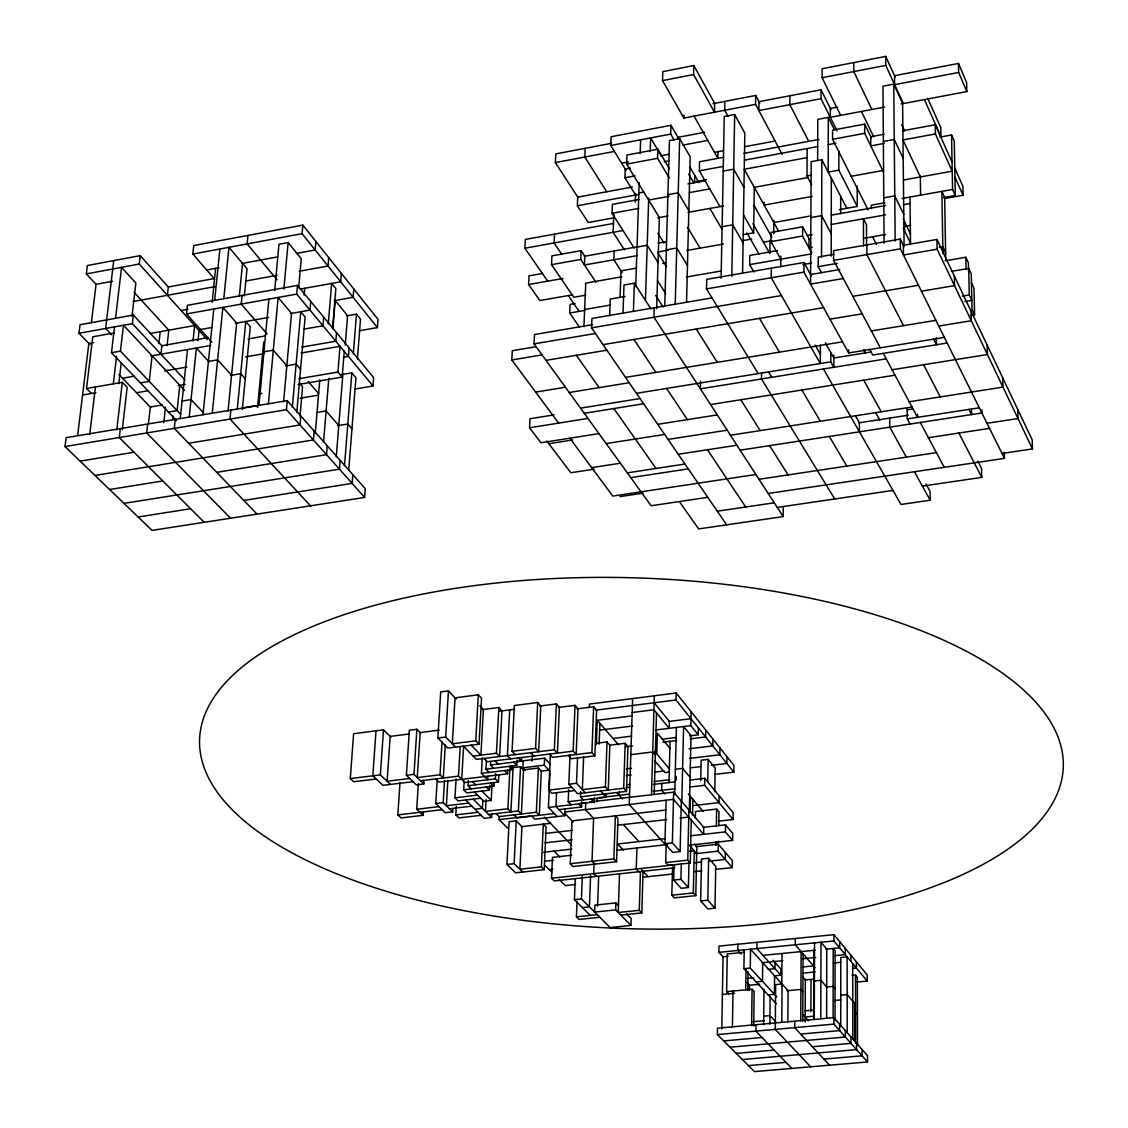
<?xml version="1.0" encoding="UTF-8"?>
<svg xmlns="http://www.w3.org/2000/svg" width="1128" height="1128" viewBox="0 0 1128 1128"><rect width="100%" height="100%" fill="white"/><g stroke="black" fill="none" stroke-linecap="round" stroke-linejoin="round"><path stroke-width="1.5" d="M868.01 209.752L832.563 139.308L832.563 130.129L864.668 124.122L871.436 138.124M880.348 347.791L833.606 260.371L833.62 250.684L900.285 239.094L904.05 246.708M833.127 1017.78L833.197 948.465L835.101 950.735L835.044 1019.938M833.874 355.137L833.86 367.305L830.772 361.848L830.786 353.134M867.545 1061.956L833.846 1024.125L833.86 1017.653L717.493 1028.186L717.38 1034.573L754.463 1071.6L867.545 1061.956L867.531 1055.667L833.86 1017.653M856.97 982.037L867.235 981.064L833.93 940.963L833.93 934.661L718.973 946.096L718.86 952.342L723.386 957.193M839.345 209.639L857.266 206.452L838.837 170.145L838.837 151.237M839.627 1024.168L839.627 1030.611L800.668 1034.08M839.641 941.556L839.641 947.844L825.64 949.212M820.775 1018.838L821.001 942.247L826.768 949.099L826.627 1018.372M817.631 160.359L817.786 119.371L828.304 117.382L828.192 172.076L838.837 170.145M831.223 256.112L831.336 178.21M810.905 1011.816L811.032 980.246M813.669 1019.543L813.937 950.354M814.261 1019.43L814.543 942.881M821.565 272.807L818.209 266.645L818.251 257.043L833.789 254.35M821.029 98.7L821.057 89.789L758.989 101.689L758.862 110.558L821.029 98.7L837.131 130.989M820.394 344.957L820.338 363.54L771.228 277.756L771.34 268.14M821.536 257.099L821.833 159.711L811.159 161.671L810.567 284.115L843.307 278.517M840.67 115.366L822.086 77.705L822.115 68.737L885.691 56.4L895.195 77.113M811.695 252.813L802.586 236.076L802.642 226.813L771.073 232.396L770.96 241.646L781.154 259.792M944.376 337.385L848.665 352.951L803.926 272.13L803.982 262.486L706.734 279.335L706.523 288.895L758.213 373.594M800.739 1020.713L801.148 951.609M811.723 184.978L806.985 175.954L807.14 148.529M802.727 1021.122L803.094 953.865M805.124 1022.095L805.336 979.076M809.058 238.657L809.002 247.878L812.442 247.286M787.852 1021.869L788.091 990.624L782.099 983.997L775.669 984.603L775.246 1029.385L810.665 1066.806M794.732 1021.192L794.69 1027.636L829.545 1065.199M795.296 938.496L795.254 944.785L815.022 967.669M774.598 975.819L774.414 994.332L768.168 994.924M775.006 962.48L774.95 968.67L768.126 969.319M679.366 501.565L698.641 528.919L783.17 516.596L783.241 507.896M774.034 975.875L780.83 975.212L780.886 969.065L773.032 960.266M781.746 986.083L782.028 953.484M781.774 1022.363L782.099 983.997M789.91 95.753L789.84 104.65L808.748 141.324M763.614 1024.717L764.009 989.27M773.695 233.722L773.85 220.327M769.86 1024.153L770.142 997.11M780.745 266.871L780.858 256.127M751.615 1025.69L752.094 989.242L726.629 991.639L727.264 953.964L744.508 952.272M761.569 372.804L761.485 378.966L834.734 498.985M753.701 1026.099L754.139 991.441L752.094 989.242M764.178 202.095L764.135 205.084L812.245 196.413M755.957 1024.703L755.873 1031.119L791.856 1068.413M756.973 942.317L756.888 948.577L780.83 975.212M769.902 251.925L770.029 240.25M762.697 962.663L762.486 981.346L756.169 981.952M743.253 234.652L753.631 232.805L754.294 186.783M782.183 154.395L755.563 104.354L755.69 95.457L712.995 103.677M776.388 1003.807L743.916 968.684L744.184 949.832M745.707 989.834L746.003 969.248M747.793 990.328L748.047 971.476M749.457 990.483L749.528 985.223L759.637 984.265M776.755 996.87L750.275 968.064L750.529 949.212L781.577 983.545M689.363 845.196L732.58 840.402L732.706 833.38L725.53 824.836L702.956 827.388M715.349 869.406L732.269 867.587L732.382 860.678L718.254 844.195L696.032 846.649M718.466 821.156L733.045 819.506L733.158 812.696L704.774 778.334L689.885 780.097M714.687 774.372L733.82 772.116L733.919 765.39L676.151 693.001L589.479 704.083L589.352 707.552M742.591 272.736L744.832 133.118L734.666 114.492L724.261 116.466L721.102 278.249M732.41 1027.425L732.989 991.047M737.923 944.206L737.839 950.467L741.181 954.119M753.955 271.989L749.669 264.615L749.81 255.45L777.46 250.613M731.79 276.402L734.666 114.492M721.793 1028.976L723.048 956.826L728.209 956.318M732.58 840.402L725.403 831.9L725.53 824.836M725.36 852.486L725.248 859.423L709.921 861.101M727.01 756.733L726.897 763.487L711.162 765.362M714.983 908.195L707.806 900.243L708.624 858.239L701.517 859.028L700.643 900.99L707.862 908.928L714.983 908.195L715.758 866.417L708.624 858.239M724.895 101.393L724.712 110.262L728.053 116.325M712.938 739.094L712.811 745.904L689.053 748.795M714.757 791.757L715.208 768.041L708.158 759.37L701.137 760.216L700.714 780.632M715.97 845.337L716.04 841.883M716.336 826.359L716.647 809.1L695.468 811.525L695.327 818.42M732.269 867.587L718.127 851.175L718.254 844.195M719.142 795.733L719.015 802.614L692.846 805.632M720.016 747.963L719.89 754.745L689.532 758.411M718.409 844.646L718.466 841.206M718.762 825.696L719.001 811.92L716.647 809.1M733.045 819.506L704.633 785.285L704.774 778.334M705.761 730.112L705.62 736.951L690.28 738.84M717.887 158.258L718.028 151.279M707.721 781.492L708.158 759.37M666.197 843.645L665.703 862.553L668.269 865.387L690.28 862.976L687.756 860.142L688.912 809.946M689.617 735.837L698.204 734.779L690.829 725.628L691.154 711.782M689.279 812.47L691.027 735.667L683.61 726.531L681.791 802.304M674.065 864.781L673.684 880.094L681.199 888.286L688.404 887.524L688.982 862.13M690.11 812.132L690.463 796.495M700.53 381.165L700.361 388.822L886.255 358.845M690.28 862.976L691.252 819.985M692.55 814.98L692.902 799.357M672.528 867.15L671.823 895.223L674.304 897.902L695.779 895.632L693.325 892.939L694.256 850.766L689.321 851.316M698.204 734.779L698.359 727.884M695.779 895.632L696.836 846.564L694.566 843.97M694.594 182.44L694.763 175.475M666.07 800.217L664.928 843.716L672.711 852.387L680.114 851.57L681.326 801.12M688.404 887.524L680.931 879.304L681.298 863.992M720.002 206.593L699.332 170.836L699.543 161.769L723.711 157.271M755.563 104.354L683.906 118.073L683.991 115.127M668.989 782.564L670.06 741.322M680.114 851.57L672.373 842.884L673.656 792.152L589.211 802.036M733.82 772.116L675.982 699.98L676.151 693.001M686.543 302.163L690.195 156.834L679.676 138.645L669.468 140.577L664.73 305.984M674.713 794.676L676.405 727.419M676.165 779.998L676.25 776.558M693.819 65.551L714.673 103.353L714.475 112.222L693.593 74.519L693.819 65.551L662.813 71.656L662.531 80.61L683.906 118.073M656.792 753.913L657.37 733.144L670.215 748.555M661.868 783.41L661.685 790.333L664.885 794.027M675.221 304.193L679.676 138.645M620.795 915.104L641.818 912.919L643.045 871.338M651.505 794.746L654.325 695.793M674.177 140.069L670.709 134.091L670.948 125.307L611.094 136.728L610.756 145.484L626.111 170.469M654.212 794.323L656.51 712.868M582.33 876.202L581.456 898.889L610.163 927.54L630.933 925.411L631.158 918.502L626.463 913.708M669.228 177.9L657.568 158.301L657.85 149.206L626.956 155.029L626.632 164.096L659.372 217.577M636.897 847.974L636.248 868.997L638.815 871.732M654.254 307.775L653.972 317.222L783.17 516.596M656.637 308.734L659.372 217.351M641.818 912.919L639.294 910.296L640.436 872.127M619.498 874.397L618.243 912.496L639.294 910.296M580.694 791.659L580.497 796.805L626.505 791.391L623.699 788.232L625.166 743.31L610.417 745.115M626.505 791.391L627.958 746.539L625.166 743.31M632.611 698.57L629.241 804.504L666.126 845.605M645.456 300.415L648.713 198.091M650.193 151.631L650.63 137.898L661.219 155.777M635.346 202.053L635.642 193.339M616.565 861.721L613.872 858.887L615.338 815.854L618.003 818.759L616.565 861.721L573.01 866.501L570.246 863.695L571.981 820.846L665.929 810.031M633.386 311.342L634.345 283.213L623.995 285.017L622.994 313.119M635.713 286.681L639.195 182.68M640.168 153.521L640.634 139.802M619.145 795.325L619.258 791.87M615.662 909.887L615.902 902.908L594.921 905.121L594.668 912.073L615.662 909.887L630.933 925.411M597.586 906.038L598.658 876.667M620.048 297.355L621.006 270.861L636.615 268.111M635.586 195.017L624.926 177.759L625.236 169.045L630.326 168.1M607.019 741.956L609.853 745.185L608.274 790.051L605.426 786.893L607.019 741.956L595.556 743.366M568.681 789.713L568.188 801.698L606.286 797.228L606.413 793.788M634.162 248.061L612.067 213.262L612.405 204.351L639.125 199.459M568.3 755.464L571.304 758.763L594.879 755.887L591.918 752.573L593.652 706.734L576.901 708.877M609.614 315.755L610.248 299.061L625.124 296.481M613.801 214.108L613.124 232.312L624.334 249.81M594.879 755.887L596.585 710.132L593.652 706.734M590.593 875.568L589.422 906.841L582.415 907.575M614.14 250.98L613.815 259.792L622.148 272.638M549.928 773.329L548.419 807.436L593.864 802.121L593.991 798.695M594.188 802.798L594.371 797.722M596.345 744.593L597.248 720.284L631.595 715.942M594.089 863.16L593.695 873.636L596.345 876.343M597.022 801.839L597.149 798.328M599.137 744.142L599.899 723.344M590.311 915.414L574.42 899.636L575.252 878.712M599.885 917.275L579.059 919.447L576.422 916.867L577.028 901.342M558.882 809.622L581.54 806.985L581.738 801.853M583.627 756.86L582.344 789.628L605.426 786.893M585.7 802.445L585.432 809.594L593.61 818.35L592.017 861.298L594.738 864.118M623.699 788.232L577.592 793.675L568.822 784.214L570.035 754.815M575.026 705.324L578.001 708.736L576.154 754.505L573.165 751.178L575.026 705.324L558.289 707.467M726.644 524.844L591.565 327.839L591.946 318.434L712.318 297.848M585.249 792.772L576.521 783.297L577.55 757.339M556.555 792.899L555.963 806.562L564.691 815.713L534.771 819.168L531.824 816.15M585.178 148.318L584.812 157.032L606.723 191.76M595.965 282.268L580.751 259.454L581.131 250.642L551.93 255.859L551.521 264.657L573.814 297.256L585.672 295.198M584.826 256.197L584.459 264.995L637.531 255.591M583.923 326.725L585.742 283.142L621.782 276.825M564.691 815.713L564.973 808.917M544.218 869.674L541.398 866.882L543.315 824.145L546.107 827.007L544.218 869.674L515.609 872.818L506.965 864.443L509.095 821.692L516.229 820.86L522.32 827.007M579.397 327.007L569.711 313.006L570.091 304.433L575.097 303.559M574.688 790.545L551.775 793.252L548.8 790.122L550.394 753.927M613.773 217.859L588.28 222.498L577.367 205.733L577.747 197.118L555.399 162.587L555.822 153.901L611.461 143.312M556.372 703.914L559.389 707.326L557.415 753.109L554.37 749.782L556.372 703.914L539.663 706.058M674.84 867.827L554.257 880.926L551.55 878.233L552.452 857.365L571.713 855.221M537.703 702.504L540.763 705.916L538.662 751.727L535.574 748.386L537.703 702.504L514.34 705.508L512.056 751.29L515.2 754.618M538.366 768.041L541.299 771.157L539.297 815.29L536.35 812.245L538.366 768.041L522.941 769.916M550.182 771.524L544.274 765.179L544.584 758.171L516.68 761.597M521.926 826.612L519.895 869.251L541.398 866.882M554.511 234.131L554.102 242.943L561.885 254.477M532.078 761.104L532.317 755.915M598.954 433.603L540.946 442.782L529.525 427.766L529.977 418.756L554.003 414.878M707.778 497.321L651.138 505.767L534.052 343.871L534.517 334.537L592.397 324.667M486.394 760.483L485.928 769.197L516.779 765.418L517.047 760.187M522.743 872.043L514.142 863.653L516.229 820.86M520.53 766.73L523.505 769.86L521.376 813.993L518.386 810.947L520.53 766.73L511.971 767.773M490.652 761.513L490.469 764.995L521.432 761.203L521.601 757.706M525.295 770.311L522.884 767.787L523.223 760.794M507.727 828.248L499.084 819.633L499.225 816.799M572.714 294.803L539.847 300.527L528.595 284.524L529.032 275.852L542.554 273.469M509.715 709.907L507.403 755.577L510.547 758.876M435.704 778.926L438.947 782.099L507.572 773.78L507.741 770.297M511.111 765.56L513.099 767.646L510.913 811.822L507.896 808.776L509.941 767.914M482.276 757.72L481.416 773.357L512.168 769.62L512.338 766.124M464.158 781.154L463.678 789.755L466.837 792.885L489.496 790.178L489.764 785.017M474.366 791.983L483.715 801.317L491.23 800.429L492.048 785.032M465.61 800.006L484.18 818.336L491.596 817.462L491.78 814.078M463.678 789.755L493.965 786.117L494.149 782.663M498.844 707.51L501.988 710.894L499.619 756.535L496.447 753.222L498.844 707.51L482.305 709.639M468.36 780.52L468.064 785.694L498.477 782.028L495.361 778.842L495.629 773.639M547.686 281.168L524.887 248.216L525.338 239.432L613.449 223.457M498.477 782.028L498.83 775.119M482.869 799.837L482.417 808.353L474.959 809.227M486.126 799.512L485.491 811.399L507.896 808.776M487.902 776.304L487.719 779.772L481.416 773.357M558.642 423.113L511.816 359.973L512.309 350.709L535.772 346.747M475.776 740.828L478.328 694.806L455.035 697.851L452.328 743.761L475.776 740.828L479.019 744.184L447.844 748.09L437.861 738.008L440.695 691.957L448.465 690.928L456.107 698.979M479.019 744.184L481.543 698.246L478.328 694.806M481.12 815.304L458.913 817.913L455.797 814.881L456.29 806.421M495.361 778.842L464.891 782.522L458.504 776.149L460.21 746.665M461.704 779.349L463.594 746.454M447.886 780.195L446.364 805.745L468.74 803.094M437.199 779.688L435.746 803.559L445.264 812.724L452.666 811.85L452.864 808.466M480.613 798.229L458.123 800.894L454.965 797.806L456.064 778.969M445.264 745.1L443.29 777.996L440.047 774.795L442.035 741.843M455.613 747.117L445.687 737.021L448.465 690.928M452.666 811.85L443.191 802.671L444.517 780.491M420.561 732.974L416.881 729.294L409.351 730.253L406.39 775.303L416.317 784.848L423.846 783.932L424.057 780.491M399.989 782.761L397.846 814.909L401.089 817.927L423.127 815.332L423.338 811.948M423.846 783.932L413.976 774.372L416.881 729.294M423.127 815.332L416.711 809.269L418.333 783.791M390.457 784.425L380.362 774.88L383.506 729.844L353.614 733.679L350.286 778.574L353.727 781.746L376.216 778.997M376.019 730.803L372.832 775.81L382.956 785.342L413.017 781.676M364.626 497.434L365.275 488.72L287.245 400.637L66.101 437.692L65.001 446.561L152.04 530.386L364.626 497.434L286.442 409.69L287.245 400.637M354.657 389.075L373.001 385.987L373.636 377.584L297.482 285.412L187.389 305.307L186.472 313.936L211.979 342.306M359.212 330.772L377.401 327.599L378.021 319.351L302.84 225.121L193.748 245.58L192.86 254.04L214.616 279.124M348.707 470.404L355.94 377.753L351.837 372.832L341.77 374.538M357.407 358.944L360.523 319.168L356.462 314.148L346.493 315.911M352.81 474.648L352.133 483.418L243.803 500.409M340.148 460.351L339.443 469.177L123.981 503.356M349.102 347.875L348.425 356.392L343.349 357.266M353.783 288.965L353.12 297.313L334.142 300.697M344.519 465.681L351.837 372.832M353.318 353.995L356.462 314.148M298.06 384.535L342.179 377.076L337.949 372.071L340.036 346.296L301.077 353.036M342.179 377.076L344.237 351.358M336.271 456.727L342.87 374.355M345.224 345.14L347.579 315.713L335.227 300.513L332.929 328.361M332.534 328.84L335.848 288.613L331.66 283.424L328.304 323.722M323.524 442.345L328.798 378.359M327.261 445.8L326.528 454.683L216.703 472.322M336.525 332.661L335.82 341.22L301.853 347.1M341.361 273.399L340.684 281.803L300.302 289.078M314.148 431.009L313.401 439.934L94.992 475.438M323.722 317.179L323.003 325.781L304.193 329.08M328.741 257.579L328.036 266.025L299.23 271.27M315.29 433.363L319.774 379.882M299.992 416.57L302.572 386.763L300.457 384.338M300.809 415.95L300.034 424.946L188.658 443.262M310.722 301.43L309.974 310.087L290.404 313.57M315.896 241.491L315.163 249.979L296.396 253.433M292.349 407.18L300.739 311.737L305.124 316.982L296.819 412.242M304.095 295.268L304.715 288.274M283.607 401.864L291.532 313.373L278.137 297.468L268.379 403.796M373.001 385.987L296.706 294.126L297.482 285.412M377.401 327.599L302.078 233.665L302.84 225.121M298.68 287.753L301.246 258.707L288.119 242.548L278.968 244.24L274.668 290.615M283.889 288.951L288.119 242.548M258.975 405.375L268.887 299.132M257.579 407.434L263.684 342.08M242.337 409.52L250.289 326.683L245.763 321.494L237.247 409.633M228.025 411.17L236.668 323.101L222.907 307.394L212.247 413.2M239.362 295.748L242.534 263.374M230.873 410.084L229.999 419.08L310.482 505.823M242.083 295.423L241.237 304.095L267.181 334.099M247.948 235.414L247.117 243.916L277.079 279.8M244.367 295.888L247.018 268.661L228.956 247.3L223.781 298.737M212.134 302.346L215.617 268.337M202.969 414.766L213.77 309.03M214.658 300.386L219.904 248.992M193.001 341.037L194.636 325.555L149.925 333.521M189.208 417.064L196.413 348.002L208.948 361.778M198.006 340.797L199.078 330.504M175.235 419.404L174.29 428.358L257.015 514.114M179.803 385.297L177.11 410.592L168.382 412.058M180.212 418.573L187.516 349.567M163.786 422.746L165.492 407.053M172.669 419.546L173.049 416.063M160.923 354.234L161.854 345.746L133.386 315.064L80.06 324.695L79.002 333.253L89.972 344.59M167.395 295.296L168.312 286.977L140.239 255.619L87.378 265.531L86.348 273.907L95.95 284.214M167.085 345.605L168.777 330.166L134.091 292.307M152.097 355.785L149.248 381.363L140.408 382.885M147.683 424.029L146.696 432.955L230.535 518.217M148.388 424.339L150.306 406.996L162.333 404.966M158.865 343.688L160.19 331.688M120.315 428.612L119.286 437.523L204.21 522.292M185.091 380.136L132.399 323.651L133.386 315.064M207.242 339.57L139.266 264.037L140.239 255.619M122.289 429.81L127.168 387.341L122.289 382.307L86.504 388.497L92.778 336.778L114.393 332.901M180.635 414.272L120.442 351.146L123.46 325.259L184.47 390.274M118.807 383.703L121.218 363.004M116.776 429.979L122.289 382.307M132.018 316.235L135.853 283.043L121.556 267.35L115.535 318.293M176.631 420.645L111.475 352.726L114.534 326.866M113.322 383.858L116.551 356.208M89.718 434.506L95.429 386.96M113.731 260.596L105.623 328.474L111.63 334.804M77.677 435.225L88.858 343.434L93.821 342.545M91.382 322.707L96.063 284.327L112.476 281.295M662.531 80.61L693.593 74.519M822.086 77.705L885.762 65.41L903.316 103.55M966.823 91.579L966.64 82.626L958.476 63.436L894.546 75.703L894.617 84.656L958.659 72.446L966.823 91.579L901.131 103.973M904.106 245.58L902.611 103.381L893.757 84.135L882.97 86.193L884.098 243.084M610.756 145.484L670.709 134.091M677.914 137.334L704.647 132.272M837.244 107.146L830.335 108.457L830.307 117.312L884.563 107.09M555.399 162.587L614.407 151.42M682.708 145.145L707.806 140.408M621.655 163.207L628.451 161.924M660.74 155.861L669.242 154.268M626.632 164.096L657.568 158.301M664.237 161.755L669.313 160.796M714.546 152.336L722.921 150.771M744.706 146.696L775.077 141.014M86.348 273.907L139.266 264.037M192.86 254.04L302.078 233.665M743.761 153.436L819.041 139.407M624.926 177.759L635.106 175.855M832.563 139.308L864.697 133.315L883.464 171.921M744.395 160.176L817.687 146.57M828.248 144.61L835.82 143.2M884.296 134.204L870.76 136.714L870.802 145.879L884.352 143.383M902.894 130.749L935.267 124.743L952.046 162.094M699.332 170.836L723.527 166.352M577.747 197.118L632.456 186.994M723.189 171.089L733.693 169.158L743.958 187.459M883.365 141.493L894.25 139.477L903.19 158.385M807.084 157.638L744.24 169.242L778.574 231.099M903.669 179.944L952.215 171.188L935.408 133.95L902.992 139.942L920.335 176.927M206.678 269.987L218.987 267.717M242.055 263.458L277.643 256.902M693.692 182.073L706.368 179.733M939.864 137.123L951.538 134.979L954.274 141.127L955.303 195.496L943.558 197.583M638.857 192.958L643.891 192.042M687.925 183.934L704.873 180.804M577.367 205.733L638.956 194.397M667.917 194.707L678.224 192.817L688.841 210.682M168.312 286.977L214.32 278.546M648.656 200.065L669.017 196.343M689.391 192.606L709.766 188.884M806.985 175.954L811.525 175.122M612.067 213.262L638.829 208.384M754.279 187.318L807.958 177.533M133.076 301.557L215.166 286.597M246.186 280.942L277.206 275.288M851.161 176.278L882.787 170.54M657.723 217.873L668.03 215.998M687.925 212.402L723.415 205.987M524.887 248.216L623.037 230.521M181.129 310.553L187.911 309.326M79.002 333.253L132.399 323.651M186.472 313.936L296.706 294.126M722.103 226.728L732.706 224.839L743.07 242.802M883.774 197.837L894.758 195.877L903.782 214.433M902.188 198.443L952.554 189.462L955.303 195.496M584.332 256.296L637.828 246.764M658.132 243.14L666.592 241.632M773.822 222.54L811.314 215.857M884.902 202.744L871.352 205.155L871.366 208.553M637.038 247.074L647.218 245.269L658.019 262.5M810.891 217.563L821.663 215.645L831.251 233.806M551.521 264.657L580.751 259.454M831.28 215.166L885.536 205.507M200.488 329.531L212.388 327.416M235.555 323.299L268.647 317.433M903.415 204.704L910.085 203.519M944.404 198.584L963.086 195.257L962.903 186.247L954.781 168.185M666.338 249.838L676.729 247.991L687.474 265.517M657.864 251.995L668.03 250.19M831.265 224.472L885.607 214.856M686.853 250.487L723.288 244.057M743.296 240.518L751.657 239.037M111.475 352.726L120.442 351.146M161.854 345.746L208.257 337.554M763.445 242.224L771.933 240.729M770.96 241.646L802.586 236.076M528.595 284.524L562.928 278.489M806.929 235.512L812.075 234.61M662.658 263.543L666.126 262.923M150.729 356.025L210.823 345.464M248.033 338.936L264.911 335.975M905.516 226.291L910.62 225.388M864.894 238.121L885.649 234.497M749.669 264.615L811.455 253.87M686.388 277.023L720.651 271.072M208.412 361.439L217.619 359.846L231.55 375.243M263.966 351.795L273.3 350.173L286.836 365.754M122.487 378.218L134.302 376.174M164.702 370.901L186.797 367.065M245.636 356.857L264.178 353.642M1032.487 448.902L1032.205 439.892L936.959 239.46L903.345 245.284L903.457 254.998L937.114 249.203L1032.487 448.902L1002.002 453.442M802.882 264.572L811.399 263.106M833.606 260.371L900.384 248.823L1004.456 458.377L768.182 493.472M818.209 266.645L837.244 263.36M82.57 395.011L95.922 392.713M939.412 247.384L942.811 246.806L945.616 252.714M584.642 309.495L610.502 305.053M706.523 288.895L803.926 272.13M569.711 313.006L584.741 310.426M810.609 274.513L839.866 269.493M230.422 375.441L240.715 373.678L245.284 378.768M285.708 365.951L296.128 364.161L300.57 369.307M136.516 392.727L148.642 390.64M178.111 385.593L185.048 384.408M945.208 260.808L965.836 257.283L968.388 262.782L968.571 271.524M591.565 327.839L781.422 295.564M298.835 378.712L337.949 372.071M182.059 401.103L191.027 399.58L203.717 413.074M951.397 271.369L968.698 268.436L971.264 273.935L972.026 309.269L974.578 314.67L971.123 315.234M534.052 343.871L595.429 333.479M258.848 393.841L261.879 393.334M852.838 296.326L918.488 285.257M511.816 359.973L542.032 354.897M603.099 344.646L823.581 307.634M921.435 291.193L954.514 285.638L954.33 276.036M242.379 408.012L259.299 405.178M299.992 398.226L318.124 395.195M545.994 360.368L606.892 350.188M962.311 296.114L969.262 294.958L971.828 300.401L964.905 301.557M65.001 446.561L286.442 409.69M829.968 319.168L862.173 313.81M317.038 412.453L326.119 410.959L338.767 425.51M80.116 461.126L134.049 452.243M871.352 330.955L935.902 320.338M535.645 392.107L565.41 387.228M625.532 377.372L842.503 341.826M938.736 326.062L971.264 320.733L971.067 311.243M337.667 425.693L347.805 424.043L351.95 428.851M569.217 392.502L629.198 382.716M833.648 358.041L870.929 351.992M636.446 393.305L830.772 361.848M947.153 343.011L872.762 355.052L869.759 349.511M580.539 408.139L640.055 398.551M109.599 489.51L162.813 480.965M584.262 413.299L643.623 403.768M529.525 427.766L587.97 418.417M892.093 369.772L987.409 354.53L987.183 345.168M710.569 404.571L894.983 375.187M657.723 424.325L717.267 414.907M548.857 443.713L572.587 439.976M138.124 516.976L190.632 508.742M606.173 443.586L664.646 434.421M668.072 439.426L727.165 430.191M909.196 401.765L1002.975 387.115L1002.736 377.866M730.436 435.239L911.988 406.982M907.208 409.802L912.312 409.013M858.916 422.845L908.294 415.203M591.678 467.641L620.358 463.213M678.252 454.274L736.908 445.222M907.194 408.689L907.307 418.911L979.33 407.8M594.146 469.163L570.824 472.759L546.812 441.006M740.109 450.171L981.91 412.989L981.839 409.943M627.323 472.858L684.95 464.031M630.792 477.637L688.263 468.867M987.028 423.282L1017.992 418.558L1017.724 409.422M928.4 437.678L989.552 428.386M755.887 474.493L612.786 496.08L569.851 438.2M619.963 496.63L643.101 493.147M758.975 479.287L936.395 452.624M717.281 511.195L774.217 502.806M777.22 507.431L892.981 490.426M922.38 486.112L981.741 477.384L981.543 468.487L977.807 461.197M925.919 483.912L930.064 491.427L930.191 500.226L901.018 504.47L823.454 368.983M499.789 711.176L514.706 709.272M596.12 710.132L675.982 699.98M409.196 733.975L390.189 736.387L387.101 781.253L409.718 778.503M439.3 730.14L420.166 732.58L417.275 777.573L440.047 774.795M632.173 712.501L653.93 709.752L669.2 728.321L669.383 721.398L654.127 702.758M437.861 738.008L445.687 737.021M600.11 730.056L632.512 726.009M668.58 721.497L690.999 718.705M655.96 729.957L690.829 725.628M613.012 738.445L631.694 736.133M473.14 756.112L496.447 753.222M512.056 751.29L535.574 748.386M554.37 749.782L476.368 759.412L463.396 746.144M662.15 739.221L675.884 737.529M350.286 778.574L380.362 774.88M573.165 751.178L487.296 761.738L484.109 758.453M625.814 746.75L632.568 745.918M662.982 742.182L676.631 740.504M406.39 775.303L413.976 774.372M591.918 752.573L552.621 757.381L549.576 754.082M522.884 767.787L544.274 765.179M630.82 754.646L652.731 751.967L655.326 755.027M420.575 780.759L458.504 776.149M540.735 771.228L549.322 770.184M626.435 768.831L631.581 768.21M675.362 769.254L682.609 768.394L690.082 777.319M626.223 775.514L631.37 774.894M655.509 772.017L664.166 770.974M690.181 767.872L700.685 766.617M668.989 772.031L664.744 772.539L655.015 761.132M454.965 797.806L477.496 795.113M568.822 784.214L576.521 783.297M435.746 803.559L443.191 802.671M548.8 790.122L571.755 787.386M416.711 809.269L438.933 806.633M626.844 784.778L630.256 784.383M654.184 781.549L669.694 779.702M626.181 787.626L629.579 787.231M653.38 784.411L675.037 781.859M397.846 814.909L442.106 809.678M449.522 808.804L471.856 806.167M598.912 797.693L629.353 794.126M653.183 791.334L674.868 788.782M689.73 787.034L704.633 785.285M455.797 814.881L478.046 812.273M580.694 803.037L584.036 802.642M488.551 814.444L518.386 810.947M536.35 812.245L499.027 816.601L495.996 813.57M499.084 819.633L530.019 816.037M565.354 811.92L673.472 799.357L703.618 834.339L703.773 827.289L673.656 792.152M554.285 813.542L516.906 817.885L513.917 814.867M521.404 826.669L550.464 823.327M545.176 833.451L572.502 830.335M617.27 825.231L666.817 819.577M680.001 818.068L688.743 817.081M544.993 842.856L572.093 839.796M543.541 852.26L571.713 849.116M665.351 838.626L617.524 843.984L623.46 850.343M690.28 835.834L725.403 831.9M664.928 843.716L672.373 842.884M616.537 850.23L667.734 844.534M506.965 864.443L514.142 863.653M544.739 861.242L553.453 860.283M570.246 863.695L613.872 858.887M549.378 869.73L552.847 869.35M695.877 853.614L718.127 851.175M665.703 862.553L687.756 860.142M551.55 878.233L675.771 864.697M694.608 862.765L701.419 862.018M575.59 884.493L565.325 885.607L559.192 879.502M642.819 877.246L672.485 874.031M695.031 871.606L701.799 870.872M673.684 880.094L680.931 879.304M574.42 899.636L581.456 898.889M671.823 895.223L693.325 892.939M700.643 900.99L707.806 900.243M576.422 916.867L597.276 914.681M718.86 952.342L833.93 940.963M762.979 955.345L815.135 950.241M762.133 962.72L782.804 960.703M801.796 958.856L815.685 957.503M834.833 955.642L845.281 954.626L845.267 948.38M743.916 968.684L750.275 968.064M833.536 963.016L841.023 962.297M803.094 966.922L813.344 965.935M746.919 978.455L753.701 977.807M803.065 973.097L815.036 971.955M852.923 968.332L856.378 967.993L856.363 961.803M805.378 979.922L813.88 979.118M852.091 975.494L855.517 975.17L857.336 977.341L857.506 1045.275M814.402 980.937L820.888 980.331L826.697 987M722.399 994.417L734.497 993.289M786.935 990.736L800.922 989.425L802.882 991.625M826.697 987L833.155 986.394L835.072 988.607M840.755 995.192L847.184 994.6L854.615 1003.285L854.7 1041.186M834.043 1000.508L841.023 999.873M805.223 1010.787L813.767 1009.997M763.712 1016.201L769.959 1015.637L775.852 1021.912M752.418 1021.771L764.276 1020.699M805.18 1016.991L813.739 1016.201M717.38 1034.573L833.846 1024.125M723.739 1040.918L762.034 1037.506M730.013 1047.193L845.337 1037.013L845.337 1030.611M736.231 1053.397L774.16 1050.083M812.414 1046.728L850.977 1043.358L850.977 1036.985M742.379 1059.53L856.561 1049.618L856.547 1043.273M748.456 1065.593L786.019 1062.364M823.891 1059.107L862.088 1055.822L862.074 1049.505M383.506 729.844L391.007 737.19M473.111 799.117L491.596 817.462M544.739 865.105L551.832 872.17M468.064 785.694L471.222 788.853M472.491 781.605L475.649 784.778M481.924 791.08L491.23 800.429M86.504 388.497L91.453 393.489M486.379 787.034L489.496 790.178M490.849 782.945L493.965 786.117M554.003 851.09L559.798 856.97M485.928 769.197L489.087 772.426M615.902 902.908L618.243 905.305M471.208 745.171L480.895 755.154L483.39 709.498L479.795 705.663M490.469 764.995L493.627 768.253M544.429 817.095L571.6 845.154M495.023 760.78L498.181 764.051M504.456 770.551L507.572 773.78M118.919 374.538L150.799 407.504M726.629 991.639L728.73 993.824M509.052 766.363L512.168 769.62M548.419 807.436L557.19 816.573M513.677 762.161L516.779 765.418M564.86 813.358L573.109 822.03M518.33 757.917L521.432 761.203M568.188 801.698L571.092 804.786M747.117 982.629L749.5 985.181M641.606 869.801L648.022 876.682M530.823 752.686L533.925 756M578.664 803.897L581.54 806.985M544.584 758.171L550.492 764.544M580.497 796.805L583.387 799.921M591.001 799.019L593.864 802.121M623.29 824.54L638.885 841.587M600.589 790.968L606.286 797.228M802.84 1014.453L808.565 1020.741M616.917 792.843L622.444 798.991M803.037 977.327L805.336 979.922M689.885 845.788L696.681 853.529M597.248 720.284L618.539 744.818M855.602 1012.408L857.435 1014.523M308.268 381.616L318.618 393.587M654.592 751.318L669.679 769.155M688.362 794.013L703.209 811.54M833.93 934.661L867.206 974.93L867.235 981.064M576.337 355.292L599.109 387.623M613.843 408.547L656.045 468.458M568.3 295.564L579.157 311.384M633.936 339.472L655.904 372.395M666.592 388.427L687.389 419.63M707.482 449.762L745.664 507.008M581.131 250.642L584.924 256.366M634.345 283.213L650.926 308.861M655.678 295.437L663.067 306.999M657.483 280.661L665.746 293.689M696.272 329.009L717.253 362.342M740.786 399.749L760.201 430.6M769.649 445.63L788.077 474.916M658.301 253.462L666.521 266.631M657.892 233.214L663.969 243.056M768.506 371.93L771.764 377.316M687.53 227.32L700.051 248.16M759.482 318.392L779.448 352.162M801.853 390.02L820.31 421.252M829.306 436.451L846.832 466.09M657.85 149.206L669.496 168.876M688.602 173.98L693.706 182.722M709.836 208.44L722.075 229.407M689.603 166.606L698.951 182.666M670.948 125.307L678.774 138.8M746.933 232.89L758.918 253.856M815.206 345.182L820.366 354.234M855.419 415.795L859.395 422.774L859.423 431.827M743.507 214.997L753.631 232.805M694.072 116.128L717.789 158.103M752.898 223.584L769.874 253.588M825.329 342.841L833.874 357.999M754.026 205.437L771.919 237.388M875.652 412.636L879.925 420.307M863.738 380.164L881.222 411.776M906.348 457.136L889.752 427.159L889.668 418.079M914.427 471.744L930.191 500.226M803.982 262.486L811.342 275.852M863.526 349.877L865.19 352.923L865.176 349.821M907.307 418.911L910.07 424.029M802.642 226.813L809.255 239.023M883.309 353.346L917.529 417.332L917.487 414.3M920.265 422.464L944.249 467.316M755.69 95.457L759.75 103.127M903.514 325.668L866.882 254.618L866.84 244.903M923.649 364.725L940.244 396.915M958.87 433.039L981.741 477.384M821.833 159.711L846.804 208.313M872.564 236.781L876.428 244.395M933.631 339.133L936.451 344.745L936.353 337.709M968.98 409.394L971.575 414.568L971.476 409.45M828.304 117.382L834.509 129.79M821.057 89.789L831.012 109.839M903.19 228.152L910.677 243.422M903.091 218.846L910.564 234.173M861.454 111.446L873.706 136.826M871.888 109.487L853.811 71.586L853.797 62.59M971.448 282.733L974 288.176L974.578 314.67M901.737 124.686L904.712 131.074M954.965 177.265L963.086 195.257M924.396 99.588L940.978 136.516L940.837 127.704L927.724 98.376M1004.301 452.384L1004.456 458.377M968.698 268.436L969.262 294.958M965.836 257.283L966.09 269.564M958.476 63.436L958.659 72.446M951.538 134.979L952.554 189.462M945.729 259.75L944.658 197.386L941.88 191.365L942.923 253.645M935.267 124.743L935.408 133.95M936.959 239.46L937.114 249.203M920.321 175.869L920.575 195.158M909.972 197.047L910.507 243.704M904.571 221.878L904.67 231.169M900.285 239.094L900.384 248.823M893.757 84.135L895.167 241.152M885.691 56.4L885.762 65.41M866.572 245.354L866.487 224.824L863.428 218.79L863.526 246.228M864.668 124.122L864.697 133.315M857.21 186.078L857.266 206.452M855.517 975.17L855.673 1043.217M852.697 963.58L852.838 1039.085M850.85 955.12L850.85 961.352M848.665 349.835L848.665 352.951M847.213 1032.74L847.142 956.882L840.755 957.503L840.755 1026.381M840.67 196.385L840.67 213.643M393.672 893.545A432.08 175.446 1.8 0 0 1062.548 775.162A432.08 175.446 1.8 0 0 437.988 591.255A432.08 175.446 1.8 0 0 393.672 893.545"/></g></svg>
